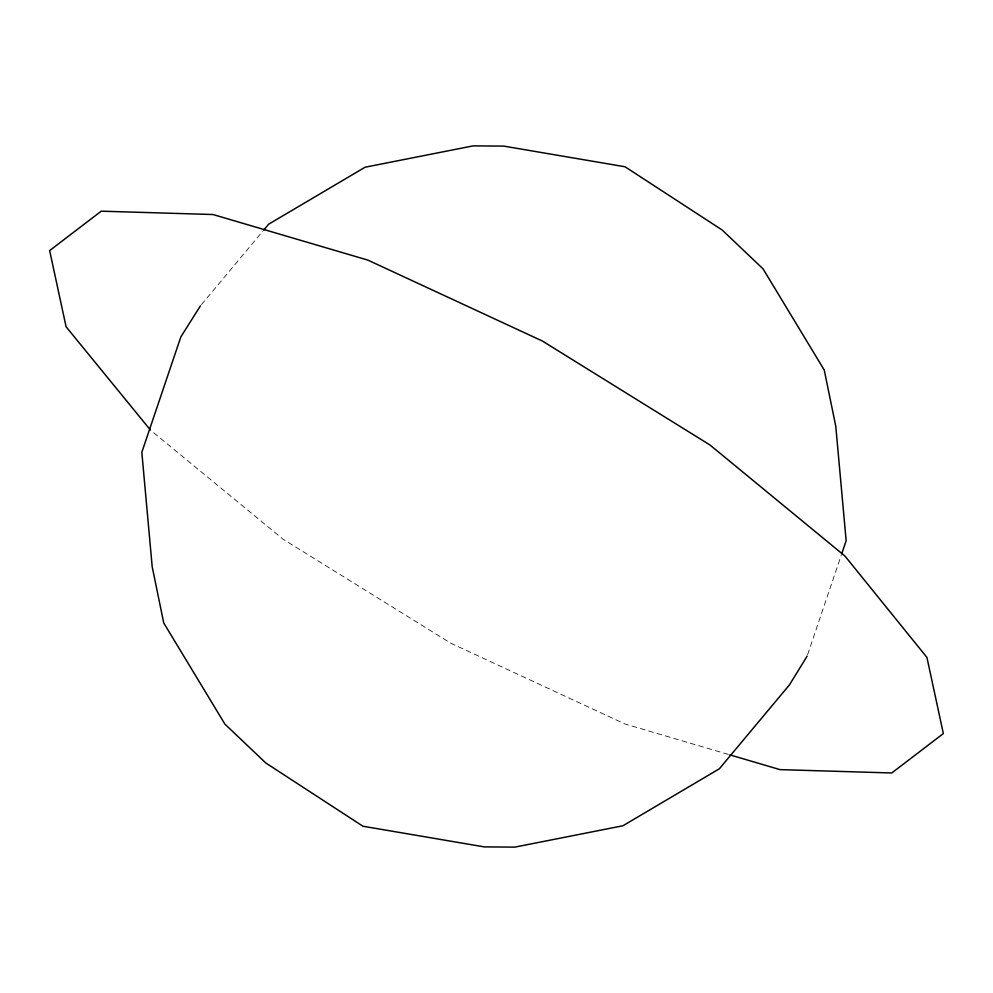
<?xml version="1.0" encoding="UTF-8"?>
<svg xmlns="http://www.w3.org/2000/svg" width="993" height="993" viewBox="0 0 993 993"><rect width="100%" height="100%" fill="white"/><g stroke="black" fill="none" stroke-linecap="round" stroke-linejoin="round"><path stroke-width="0.74" stroke-dasharray="4.96 3.72" d="M807.619 654.648L841.208 555.323M201.442 304.628L262.711 231.295M728.353 754.419L625.069 724.021L450.574 643.092L283.067 539.187L151.631 431.049"/><path stroke-width="1.49" d="M841.704 553.858L846.148 540.713L835.771 426.183L824.24 370.017L763.046 268.855L722.172 230.016L625.031 166.762L503.712 146.108L473.127 145.884L365.089 167.221L268.644 224.207L263.704 230.115M807.135 656.112L789.497 684.822L719.342 768.793L622.896 825.779L514.846 847.116L484.261 846.892L362.954 826.238L265.801 762.984L224.927 724.145L163.746 622.983L152.202 566.817L141.825 452.287L180.85 336.888L200.462 305.807M729.83 754.854L779.989 769.625L891.764 772.976L943.35 733.566L926.916 657.391L844.944 556.043L709.933 444.963L542.426 341.046L367.931 260.129L213.011 214.525L101.236 211.174L49.65 250.584L66.084 326.759L150.44 430.068"/></g></svg>
